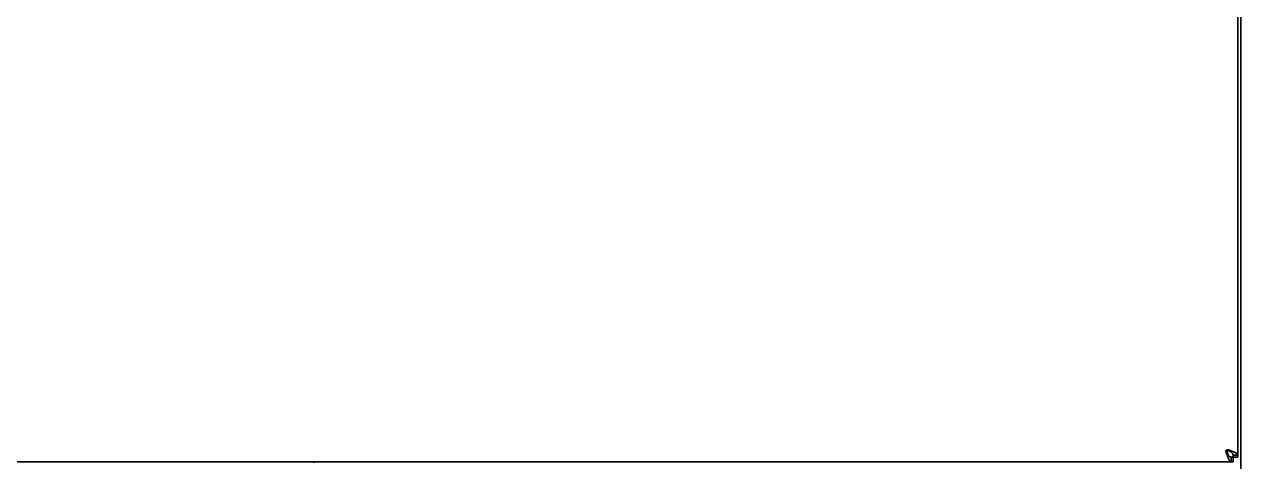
# Model space of a CAD drawing. Extents: x -760 to 4209, y 5795 to 10328.
# Drawn here: x -109.8 to 100.7, y 8103.8 to 8179.6 of the extents above; entities that cross this region are included whole.
import ezdxf

# ---------------------------------------------------------------- set-up
doc = ezdxf.new("R2010")
doc.units = 0
doc.header["$LTSCALE"] = 5
doc.layers.add('1', color=7, linetype='CONTINUOUS', true_color=0xffffff)
doc.layers.add('ORTHO$15', color=7, linetype='CONTINUOUS', true_color=0xffffff)

msp = doc.modelspace()

# ---------------------------------------------------------------- linework, layer by layer
at = {"layer": '1', "color": 7, "linetype": 'Continuous', "lineweight": 35}
for p, q in [((100.69, 8799.15), (100.69, 8012.4)), ((100.19, 8787.9), (100.19, 8104.94))]:
    msp.add_line(p, q, dxfattribs=at)
at = {"layer": 'ORTHO$15', "color": 7, "linetype": 'Continuous', "lineweight": 35, "extrusion": (0, 1, 0)}
for p, q in [((98.39, 8105.86), (98.39, 8105.16)), ((99.05, 8103.8), (-702.67, 8103.8)), ((-59.71, 8103.6), (-59.71, 8103.8)), ((99.39, 8104.6), (99.05, 8104.6)), ((99.39, 8103.8), (99.05, 8103.8)), ((99.39, 8104.94), (99.39, 8104.6)), ((99.39, 8104.6), (100.19, 8104.6)), ((99.39, 8104.6), (99.39, 8103.8)), ((100.19, 8104.94), (100.19, 8104.6))]:
    msp.add_line(p, q, dxfattribs=at)
at = {"layer": 'ORTHO$15', "color": 7, "linetype": 'Continuous', "lineweight": 35}
msp.add_arc((98.39, 8105.6), 0.25, 90, 180, dxfattribs=at)
for points, knots in [([(98.14, 8105.6), (98.14, 8105.6), (98.14, 8105.6), (98.14, 8105.59), (98.14, 8105.58), (98.14, 8105.58), (98.14, 8105.57), (98.14, 8105.57), (98.14, 8105.56), (98.15, 8105.55), (98.15, 8105.55), (98.15, 8105.54), (98.15, 8105.54), (98.15, 8105.53), (98.16, 8105.52), (98.16, 8105.52), (98.16, 8105.52)], [0, 0, 0, 0, 0.071002, 0.141634, 0.212004, 0.282223, 0.352399, 0.422644, 0.493068, 0.56378, 0.634888, 0.706499, 0.778715, 0.851639, 0.925369, 1, 1, 1, 1]), ([(98.16, 8105.52), (98.2, 8105.46), (98.23, 8105.4), (98.31, 8105.28), (98.35, 8105.22), (98.42, 8105.11), (98.46, 8105.05), (98.53, 8104.95), (98.57, 8104.91), (98.64, 8104.82), (98.68, 8104.79), (98.75, 8104.72), (98.79, 8104.69), (98.86, 8104.65), (98.9, 8104.63), (98.97, 8104.61), (99.01, 8104.6), (99.05, 8104.6)], [0, 0, 0, 0, 0.125, 0.125, 0.25, 0.25, 0.375, 0.375, 0.5, 0.5, 0.625, 0.625, 0.75, 0.75, 0.875, 0.875, 1, 1, 1, 1]), ([(98.16, 8105.45), (98.23, 8105.23), (98.31, 8105.01), (98.46, 8104.61), (98.53, 8104.43), (98.68, 8104.13), (98.75, 8104.01), (98.9, 8103.84), (98.97, 8103.8), (99.05, 8103.8)], [0, 0, 0, 0, 0.25, 0.25, 0.5, 0.5, 0.75, 0.75, 1, 1, 1, 1]), ([(98.39, 8105.85), (98.39, 8105.85), (98.4, 8105.85), (98.41, 8105.85), (98.42, 8105.85), (98.43, 8105.85), (98.44, 8105.85), (98.45, 8105.85), (98.46, 8105.85), (98.47, 8105.84), (98.48, 8105.84), (98.5, 8105.84), (98.51, 8105.84), (98.52, 8105.83), (98.53, 8105.83), (98.53, 8105.83), (98.54, 8105.83)], [0, 0, 0, 0, 0.073473, 0.146486, 0.219075, 0.291275, 0.363122, 0.434652, 0.505902, 0.57691, 0.647713, 0.71835, 0.788858, 0.859277, 0.929644, 1, 1, 1, 1]), ([(98.47, 8105.83), (98.59, 8105.75), (98.72, 8105.68), (98.94, 8105.53), (99.04, 8105.46), (99.21, 8105.31), (99.27, 8105.24), (99.36, 8105.09), (99.39, 8105.02), (99.39, 8104.94)], [0, 0, 0, 0, 0.25, 0.25, 0.5, 0.5, 0.75, 0.75, 1, 1, 1, 1]), ([(98.54, 8105.83), (98.65, 8105.79), (98.76, 8105.75), (98.97, 8105.68), (99.08, 8105.64), (99.28, 8105.57), (99.37, 8105.53), (99.55, 8105.46), (99.64, 8105.42), (99.79, 8105.35), (99.86, 8105.31), (99.97, 8105.24), (100.02, 8105.2), (100.1, 8105.13), (100.14, 8105.09), (100.18, 8105.02), (100.19, 8104.98), (100.19, 8104.94)], [0, 0, 0, 0, 0.125, 0.125, 0.25, 0.25, 0.375, 0.375, 0.5, 0.5, 0.625, 0.625, 0.75, 0.75, 0.875, 0.875, 1, 1, 1, 1])]:
    msp.add_open_spline(points, degree=3, knots=knots, dxfattribs=at)
for points, degree in [([(98.14, 8105.6), (98.14, 8105.55), (98.15, 8105.5), (98.16, 8105.45)], 3), ([(98.16, 8105.52), (98.16, 8105.45)], 1), ([(98.47, 8105.83), (98.54, 8105.83)], 1), ([(99.05, 8103.8), (99.05, 8104.6)], 1), ([(99.39, 8104.94), (100.19, 8104.94)], 1)]:
    msp.add_open_spline(points, degree=degree, dxfattribs=at)

doc.saveas('drawing.dxf')
